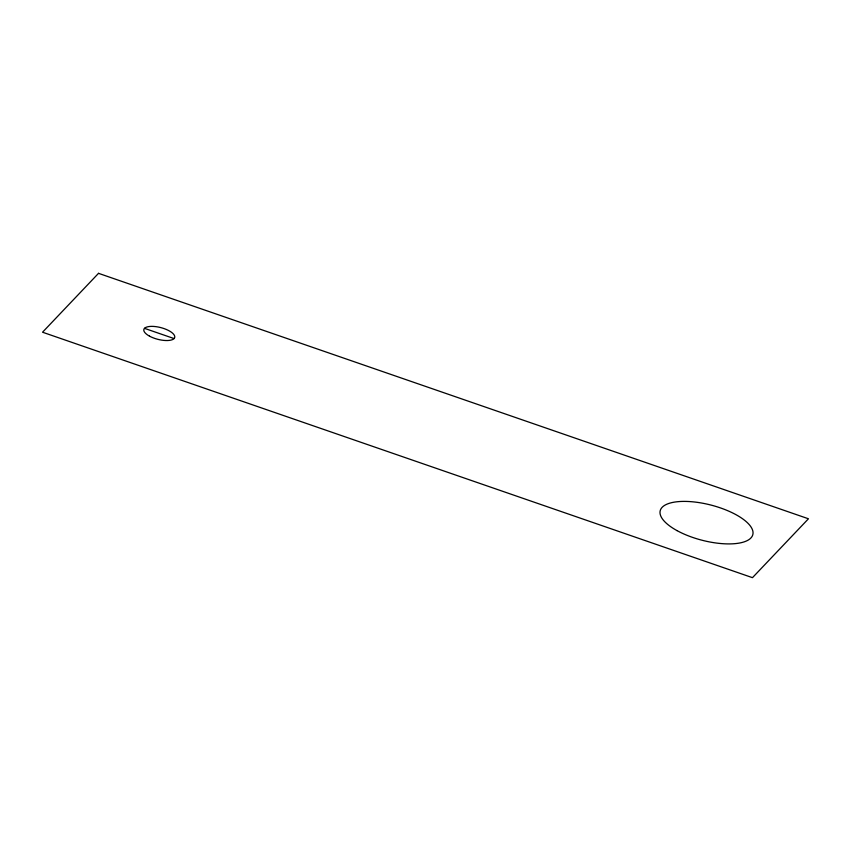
<?xml version="1.0" encoding="UTF-8"?>
<svg xmlns="http://www.w3.org/2000/svg" width="851" height="851" viewBox="0 0 851 851"><rect width="100%" height="100%" fill="white"/><g stroke="black" fill="none" stroke-linecap="round" stroke-linejoin="round"><path stroke-width="1.28" d="M144.489 328.348L174.072 338.57M98.525 273.331L42.55 332.22L752.475 577.669L808.45 518.78L98.525 273.331M677.034 530.62A47.826 18.148 14.5 0 0 752.422 535.747A47.826 18.148 14.5 0 0 690.087 501.601A47.826 18.148 14.5 0 0 677.034 530.62M149.489 336.134A15.946 6.053 14.5 0 0 174.593 337.804A15.946 6.053 14.5 0 0 153.754 326.433A15.946 6.053 14.5 0 0 149.489 336.134"/></g></svg>
